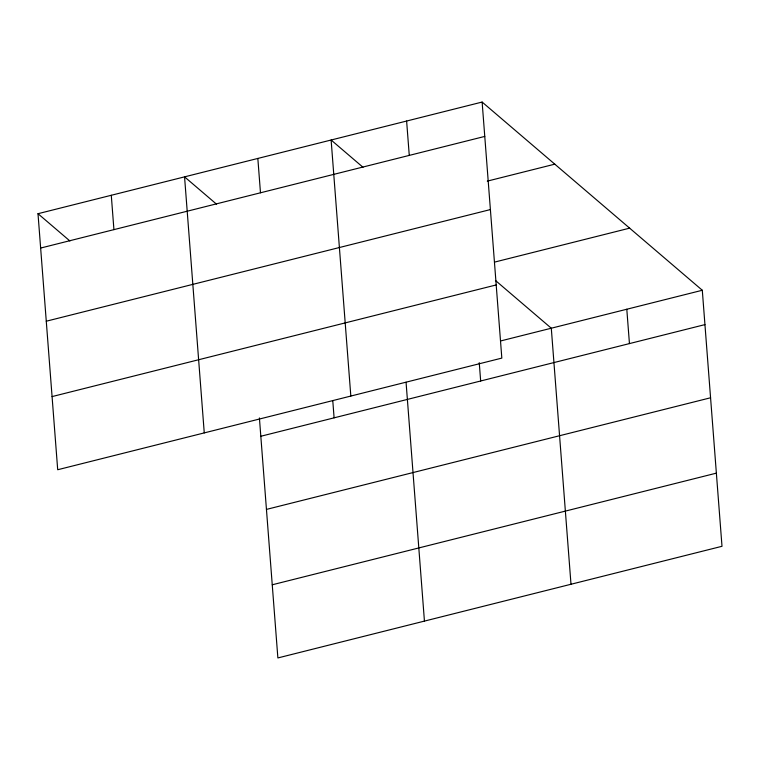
<?xml version="1.0" encoding="UTF-8"?>
<svg xmlns="http://www.w3.org/2000/svg" width="760" height="760" viewBox="0 0 760 760"><rect width="100%" height="100%" fill="white"/><g stroke="black" fill="none" stroke-linecap="round" stroke-linejoin="round"><path stroke-width="1.14" d="M482.125 102.058L501.828 358.102L57.703 469.737L38 213.702L482.125 102.058L702.297 290.263L722 546.297L277.875 657.942L259.407 417.933M40.641 248.054L484.766 136.42M487.293 181.127L554.781 164.169M46.274 321.214L490.399 209.57M494.656 262.086L629.641 228.152M52.069 396.587L496.194 284.943M500.916 340.879L702.297 290.263M260.822 436.259L704.938 324.615M266.447 509.409L710.572 397.774M272.251 584.782L716.366 473.147M363.023 167.285L331.123 140.02L350.825 396.055M495.472 280.497L551.294 328.216L570.997 584.26M216.457 204.126L184.556 176.861L204.259 432.896M38 213.702L69.901 240.968M626.8 309.234L629.442 343.596M479.247 362.672L480.662 380.998M406.619 121.039L409.269 155.391M406.058 382.233L424.441 621.1M332.776 400.653L334.096 417.838M257.839 158.441L260.481 192.793M111.283 195.282L113.924 229.634"/></g></svg>
